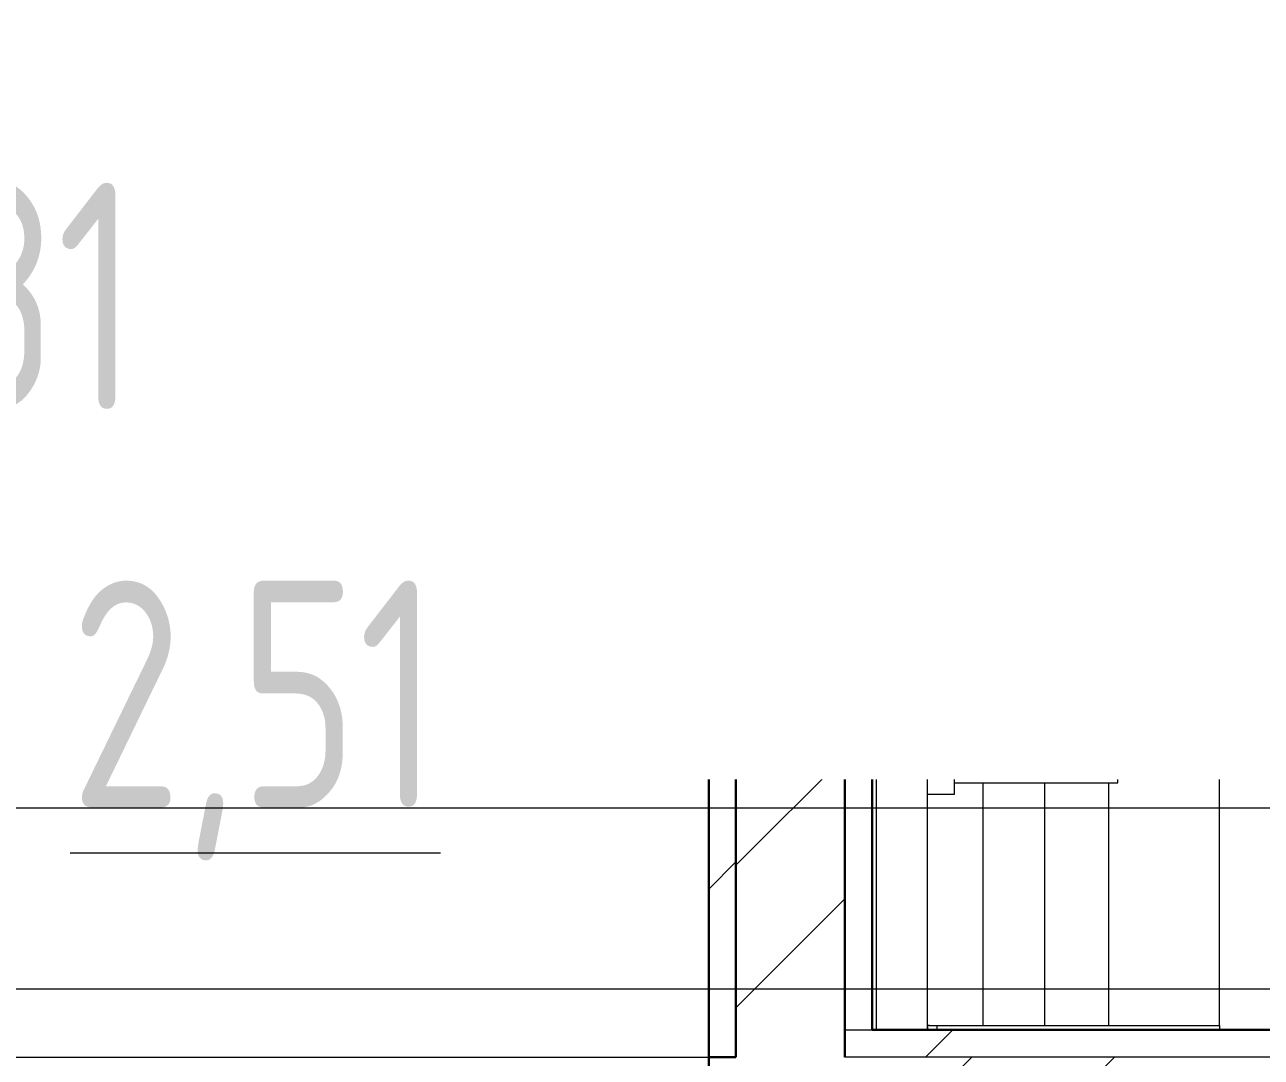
# Model space of a CAD drawing. Header units: millimetres. Extents: x -396912 to 182286, y -43638 to 41610.
# Drawn here: x -9005 to -7642, y -10703 to -9564 of the extents above; entities that cross this region are included whole.
import ezdxf
from ezdxf import colors
from ezdxf.entities.mleader import LeaderData, LeaderLine
from ezdxf.math import Vec2, Vec3

# ---------------------------------------------------------------- set-up
doc = ezdxf.new("R2010")
doc.units = ezdxf.units.MM
doc.linetypes.add('ADSK_Линия сетки', pattern=[25, 20, -2.5, 0, -2.5])
doc.linetypes.add('ADSK_Сверху', pattern=[450, 300, -150])
for name, color, linetype, lineweight in [('RC-Выноски', 7, 'Continuous', 0), ('Линии', 7, 'Continuous', 9), ('Марки помещений', 252, 'Continuous', 20), ('Оси', 252, 'Continuous', 9), ('Сантехника', 252, 'Continuous', 9), ('Стены наружные', 7, 'Continuous', 18), ('Стены штриховка', 7, 'Continuous', 9)]:
    doc.layers.add(name, color=color, linetype=linetype, lineweight=lineweight)
doc.styles.add('GOST Common_3', font='', dxfattribs={"height": 3.5})
doc.styles.add('RubezhCAD', font='', dxfattribs={"oblique": 10})
doc.styles.get('GOST Common_3').set_extended_font_data('GOST 2.304 type A')
doc.styles.get('RubezhCAD').set_extended_font_data('GOST type A')

# ---------------------------------------------------------------- blocks, each defined once
blk = doc.blocks.new('1 этаж')
at = {"layer": 'Линии', "color": 251, "linetype": 'ADSK_Сверху', "ltscale": 100, "true_color": 0x636466}
blk.add_line((-15072.8, -11345.7), (-4252.8, -11345.7), dxfattribs=at)
at = {"layer": 'Марки помещений', "color": 251, "true_color": 0x636466}
blk.add_circle((-14678.9, -10784.6), 300, dxfattribs=at)
at = {"layer": 'Оси', "color": 251, "linetype": 'ADSK_Линия сетки', "ltscale": 100, "true_color": 0x636466}
blk.add_line((4409.5, -11545.7), (-72530.1, -11545.7), dxfattribs=at)
at = {"layer": 'Сантехника', "color": 251, "true_color": 0x636466}
for p, q in [((-13767.8, -11590.7), (-13767.8, -9920.7)), ((-13711.8, -11585.7), (-13711.8, -9925.7)), ((-13389.8, -11585.7), (-13389.8, -9925.7)), ((-13650.4, -10743.3), (-13650.4, -10218.2)), ((-13582.4, -10743.2), (-13582.4, -10218.2)), ((-13511.7, -10743.2), (-13511.7, -10218.2)), ((-13681.8, -10730.7), (-13711.8, -10730.7)), ((-13681.8, -10780.7), (-13681.8, -10730.7)), ((-13952.8, -10740.7), (-13962.8, -10755.7)), ((-13952.8, -10740.7), (-13962.8, -10755.7)), ((-13952.8, -10790.7), (-13952.8, -10740.7)), ((-13501.8, -10743.2), (-13681.8, -10743.2)), ((-13501.8, -10768.2), (-13501.8, -10743.2)), ((-13962.8, -10755.7), (-14001.3, -10755.7)), ((-13962.8, -10755.7), (-13962.8, -10775.7)), ((-14022.8, -10778.4), (-14022.8, -11253.1)), ((-14004.8, -11252.6), (-14004.8, -10778.4)), ((-14001.3, -10775.7), (-13962.8, -10775.7)), ((-13962.8, -10775.7), (-13952.8, -10790.7)), ((-13711.8, -10780.7), (-13681.8, -10780.7)), ((-13681.8, -10768.2), (-13501.8, -10768.2)), ((-13650.4, -11293.3), (-13650.4, -10768.2)), ((-13582.4, -11293.2), (-13582.4, -10768.2)), ((-13511.7, -11293.2), (-13511.7, -10768.2)), ((-13952.8, -11240.7), (-13962.8, -11255.7)), ((-13952.8, -11240.7), (-13962.8, -11255.7)), ((-13952.8, -11290.7), (-13952.8, -11240.7)), ((-13962.8, -11255.7), (-14001.3, -11255.7)), ((-13962.8, -11255.7), (-13962.8, -11275.7)), ((-14001.3, -11275.7), (-13962.8, -11275.7)), ((-13962.8, -11275.7), (-13952.8, -11290.7)), ((-13681.8, -11280.7), (-13711.8, -11280.7)), ((-13681.8, -11330.7), (-13681.8, -11280.7)), ((-13501.8, -11293.2), (-13681.8, -11293.2)), ((-13501.8, -11318.2), (-13501.8, -11293.2)), ((-13681.8, -11318.2), (-13501.8, -11318.2)), ((-13650.4, -11585.7), (-13650.4, -11318.2)), ((-13582.4, -11585.7), (-13582.4, -11318.2)), ((-13511.7, -11585.7), (-13511.7, -11318.2)), ((-13711.8, -11330.7), (-13681.8, -11330.7)), ((-13711.8, -11590.7), (-13711.8, -11585.7)), ((-13709.4, -11585.7), (-13711.8, -11585.7)), ((-13711.8, -11585.7), (-13711.8, -11590.7)), ((-13709.4, -11585.7), (-13700.9, -11585.7)), ((-13700.9, -11585.7), (-13389.8, -11585.7)), ((-13700.9, -11590.7), (-13700.9, -11585.7)), ((-13389.8, -11585.7), (-13389.8, -11590.7))]:
    blk.add_line(p, q, dxfattribs=at)
at = {"layer": 'Сантехника', "color": 251, "true_color": 0x636466, "flags": 128}
for points in [[(-13512.5, -11090.7), (-13512.5, -11089.4), (-13512.6, -11088), (-13512.7, -11086.6), (-13512.9, -11085.3), (-13513.2, -11083.9), (-13513.5, -11082.6), (-13513.8, -11081.3), (-13514.2, -11079.9), (-13514.7, -11078.6), (-13515.2, -11077.4), (-13515.8, -11076.1), (-13516.4, -11074.9), (-13517, -11073.7), (-13517.7, -11072.5), (-13518.5, -11071.4), (-13519.3, -11070.2), (-13520.1, -11069.2), (-13521, -11068.1), (-13521.9, -11067.1), (-13522.9, -11066.1), (-13523.9, -11065.2), (-13524.9, -11064.3), (-13526, -11063.4), (-13527.1, -11062.6), (-13528.3, -11061.9), (-13529.4, -11061.2), (-13530.6, -11060.5), (-13531.9, -11059.9), (-13533.1, -11059.3), (-13534.4, -11058.8), (-13535.7, -11058.3), (-13537, -11057.9), (-13538.3, -11057.5), (-13539.6, -11057.2), (-13541, -11056.9), (-13542.3, -11056.7), (-13543.7, -11056.6), (-13545.1, -11056.5), (-13546.4, -11056.4), (-13547.8, -11056.4), (-13549.2, -11056.5), (-13550.5, -11056.6), (-13551.9, -11056.8), (-13553.3, -11057), (-13554.6, -11057.3), (-13555.9, -11057.7), (-13557.2, -11058.1), (-13558.5, -11058.5), (-13559.8, -11059), (-13561.1, -11059.5), (-13562.3, -11060.1), (-13563.5, -11060.8), (-13564.7, -11061.5), (-13565.9, -11062.2), (-13567, -11063), (-13568.1, -11063.8), (-13569.1, -11064.7), (-13570.2, -11065.6), (-13571.1, -11066.6), (-13572.1, -11067.6), (-13573, -11068.6), (-13573.9, -11069.7), (-13574.7, -11070.8), (-13575.5, -11071.9), (-13576.2, -11073), (-13576.9, -11074.2), (-13577.5, -11075.5), (-13578.1, -11076.7), (-13578.6, -11078), (-13579.1, -11079.2), (-13579.6, -11080.5), (-13579.9, -11081.9), (-13580.3, -11083.2), (-13580.5, -11084.5), (-13580.8, -11085.9), (-13580.9, -11087.3), (-13581, -11088.6), (-13581.1, -11090), (-13581.1, -11090.7)], [(-13570.1, -11090.7), (-13570.1, -11089.8), (-13570, -11088.9), (-13569.9, -11087.9), (-13569.8, -11087), (-13569.6, -11086.1), (-13569.4, -11085.2), (-13569.2, -11084.3), (-13568.9, -11083.4), (-13568.6, -11082.5), (-13568.3, -11081.7), (-13567.9, -11080.8), (-13567.5, -11080), (-13567, -11079.2), (-13566.5, -11078.4), (-13566, -11077.6), (-13565.5, -11076.8), (-13564.9, -11076.1), (-13564.3, -11075.4), (-13563.7, -11074.7), (-13563, -11074), (-13562.4, -11073.4), (-13561.6, -11072.8), (-13560.9, -11072.2), (-13560.2, -11071.6), (-13559.4, -11071.1), (-13558.6, -11070.6), (-13557.8, -11070.2), (-13557, -11069.8), (-13556.1, -11069.4), (-13555.2, -11069), (-13554.4, -11068.7), (-13553.5, -11068.4), (-13552.6, -11068.2), (-13551.7, -11067.9), (-13550.8, -11067.8), (-13549.8, -11067.6), (-13548.9, -11067.5), (-13548, -11067.5), (-13547.1, -11067.4), (-13546.1, -11067.4), (-13545.2, -11067.5), (-13544.3, -11067.6), (-13543.3, -11067.7), (-13542.4, -11067.8), (-13541.5, -11068), (-13540.6, -11068.3), (-13539.7, -11068.5), (-13538.8, -11068.8), (-13538, -11069.2), (-13537.1, -11069.5), (-13536.3, -11069.9), (-13535.4, -11070.4), (-13534.6, -11070.9), (-13533.9, -11071.4), (-13533.1, -11071.9), (-13532.3, -11072.5), (-13531.6, -11073), (-13530.9, -11073.7), (-13530.3, -11074.3), (-13529.6, -11075), (-13529, -11075.7), (-13528.4, -11076.4), (-13527.9, -11077.2), (-13527.3, -11077.9), (-13526.8, -11078.7), (-13526.4, -11079.5), (-13525.9, -11080.4), (-13525.5, -11081.2), (-13525.2, -11082.1), (-13524.8, -11082.9), (-13524.6, -11083.8), (-13524.3, -11084.7), (-13524.1, -11085.6), (-13523.9, -11086.5), (-13523.7, -11087.4), (-13523.6, -11088.4), (-13523.5, -11089.3), (-13523.5, -11090.2), (-13523.5, -11090.7)], [(-13567.2, -11080), (-13566.8, -11079.3), (-13566.3, -11078.5), (-13565.8, -11077.7), (-13565.3, -11077), (-13564.7, -11076.2), (-13564.1, -11075.5), (-13563.5, -11074.9), (-13562.9, -11074.2), (-13562.2, -11073.6), (-13561.5, -11073), (-13560.8, -11072.4)], [(-13563.3, -11074.3), (-13564, -11075), (-13564.6, -11075.7), (-13565.2, -11076.4), (-13565.7, -11077.2), (-13566.3, -11077.9), (-13566.8, -11078.7), (-13567.2, -11079.5)], [(-13563, -11090.7), (-13563, -11090.1), (-13562.9, -11089.4), (-13562.9, -11088.8), (-13562.8, -11088.2), (-13562.7, -11087.5), (-13562.5, -11086.9), (-13562.4, -11086.3), (-13562.2, -11085.6), (-13562, -11085), (-13561.7, -11084.4), (-13561.5, -11083.8), (-13561.2, -11083.3), (-13560.9, -11082.7), (-13560.5, -11082.1), (-13560.2, -11081.6), (-13559.8, -11081.1), (-13559.4, -11080.5), (-13559, -11080), (-13558.5, -11079.6), (-13558.1, -11079.1), (-13557.6, -11078.7), (-13557.1, -11078.2), (-13556.6, -11077.8), (-13556.1, -11077.5), (-13555.6, -11077.1)], [(-13560, -11071.9), (-13559.2, -11071.3), (-13558.5, -11070.9), (-13557.7, -11070.4), (-13556.8, -11070), (-13556, -11069.6), (-13555.1, -11069.3), (-13554.3, -11068.9), (-13553.4, -11068.7), (-13552.5, -11068.4), (-13551.6, -11068.2), (-13550.7, -11068), (-13549.8, -11067.9), (-13548.9, -11067.8), (-13548, -11067.7), (-13547.1, -11067.7), (-13546.1, -11067.7), (-13545.2, -11067.7), (-13544.3, -11067.8), (-13543.4, -11067.9), (-13542.5, -11068.1), (-13541.6, -11068.3), (-13540.7, -11068.5), (-13539.8, -11068.8), (-13538.9, -11069.1), (-13538.1, -11069.4), (-13537.2, -11069.8), (-13536.4, -11070.2), (-13535.6, -11070.6), (-13534.8, -11071.1), (-13534, -11071.6), (-13533.2, -11072.1), (-13532.5, -11072.7), (-13531.8, -11073.2), (-13531.1, -11073.9), (-13530.4, -11074.5), (-13529.8, -11075.2), (-13529.2, -11075.9), (-13528.6, -11076.6), (-13528.1, -11077.3), (-13527.6, -11078.1), (-13527.1, -11078.9), (-13526.6, -11079.7), (-13526.4, -11080)], [(-13550.3, -11067.7), (-13551.2, -11067.8), (-13552.1, -11068), (-13553, -11068.3), (-13553.9, -11068.5), (-13554.8, -11068.8), (-13555.6, -11069.2), (-13556.5, -11069.5), (-13557.3, -11069.9)], [(-13550.2, -11074.9), (-13549.6, -11074.8), (-13548.9, -11074.7), (-13548.3, -11074.6), (-13547.6, -11074.6), (-13547, -11074.5), (-13546.3, -11074.5), (-13545.7, -11074.6), (-13545, -11074.6), (-13544.4, -11074.7), (-13543.8, -11074.8)], [(-13536.1, -11070), (-13536.7, -11069.8), (-13537.5, -11069.4), (-13538.4, -11069), (-13539.2, -11068.7), (-13540.1, -11068.4), (-13541, -11068.2), (-13541.9, -11067.9), (-13542.8, -11067.8), (-13543.8, -11067.6)], [(-13537.8, -11077.3), (-13537.3, -11077.6), (-13536.8, -11078), (-13536.3, -11078.4), (-13535.8, -11078.9), (-13535.3, -11079.3), (-13534.9, -11079.8), (-13534.4, -11080.3), (-13534, -11080.8), (-13533.6, -11081.3), (-13533.3, -11081.8), (-13532.9, -11082.4), (-13532.6, -11082.9), (-13532.3, -11083.5), (-13532, -11084.1), (-13531.8, -11084.7), (-13531.5, -11085.3), (-13531.3, -11085.9), (-13531.2, -11086.5), (-13531, -11087.2), (-13530.9, -11087.8), (-13530.8, -11088.4), (-13530.7, -11089.1), (-13530.6, -11089.7), (-13530.6, -11090.4), (-13530.6, -11090.7)], [(-13526.6, -11079.2), (-13527.1, -11078.4), (-13527.6, -11077.6), (-13528.1, -11076.8), (-13528.7, -11076.1), (-13529.3, -11075.4), (-13529.9, -11074.7), (-13530.6, -11074)], [(-13581.1, -11090.7), (-13581.1, -11092.1), (-13581, -11093.5), (-13580.9, -11094.8), (-13580.7, -11096.2), (-13580.4, -11097.5), (-13580.1, -11098.9), (-13579.8, -11100.2), (-13579.4, -11101.5), (-13578.9, -11102.8), (-13578.4, -11104.1), (-13577.8, -11105.3), (-13577.2, -11106.6), (-13576.6, -11107.8), (-13575.9, -11109), (-13575.1, -11110.1), (-13574.3, -11111.2), (-13573.5, -11112.3), (-13572.6, -11113.3), (-13571.7, -11114.4), (-13570.7, -11115.3), (-13569.7, -11116.3), (-13568.7, -11117.2), (-13567.6, -11118), (-13566.5, -11118.8), (-13565.3, -11119.6), (-13564.2, -11120.3), (-13563, -11121), (-13561.7, -11121.6), (-13560.5, -11122.2), (-13559.2, -11122.7), (-13557.9, -11123.2), (-13556.6, -11123.6), (-13555.3, -11124), (-13554, -11124.3), (-13552.6, -11124.5), (-13551.3, -11124.7), (-13549.9, -11124.9), (-13548.5, -11125), (-13547.2, -11125), (-13545.8, -11125), (-13544.4, -11124.9), (-13543.1, -11124.8), (-13541.7, -11124.6), (-13540.4, -11124.4), (-13539, -11124.1), (-13537.7, -11123.8), (-13536.4, -11123.4), (-13535.1, -11123), (-13533.8, -11122.5), (-13532.5, -11121.9), (-13531.3, -11121.3), (-13530.1, -11120.7), (-13528.9, -11120), (-13527.7, -11119.2), (-13526.6, -11118.5), (-13525.5, -11117.6), (-13524.5, -11116.8), (-13523.4, -11115.8), (-13522.5, -11114.9), (-13521.5, -11113.9), (-13520.6, -11112.9), (-13519.7, -11111.8), (-13518.9, -11110.7), (-13518.1, -11109.6), (-13517.4, -11108.4), (-13516.7, -11107.2), (-13516.1, -11106), (-13515.5, -11104.8), (-13515, -11103.5), (-13514.5, -11102.2), (-13514, -11100.9), (-13513.7, -11099.6), (-13513.3, -11098.3), (-13513.1, -11096.9), (-13512.8, -11095.6), (-13512.7, -11094.2), (-13512.6, -11092.8), (-13512.5, -11091.5), (-13512.5, -11090.7)], [(-13569.8, -11086.8), (-13569.9, -11087.4), (-13570, -11088.4), (-13570.1, -11089.3), (-13570.1, -11090.2), (-13570.1, -11090.7)], [(-13570.1, -11090.7), (-13570.1, -11091.7), (-13570, -11092.6), (-13569.9, -11093.5), (-13569.8, -11094.4)], [(-13523.5, -11090.7), (-13523.5, -11091.7), (-13523.6, -11092.6), (-13523.7, -11093.5), (-13523.8, -11094.4), (-13524, -11095.4), (-13524.2, -11096.3), (-13524.4, -11097.2), (-13524.7, -11098.1), (-13525, -11098.9), (-13525.3, -11099.8), (-13525.7, -11100.7), (-13526.1, -11101.5), (-13526.6, -11102.3), (-13527.1, -11103.1), (-13527.6, -11103.9), (-13528.1, -11104.6), (-13528.7, -11105.4), (-13529.3, -11106.1), (-13529.9, -11106.8), (-13530.6, -11107.4), (-13531.2, -11108.1), (-13532, -11108.7), (-13532.7, -11109.3), (-13533.4, -11109.8), (-13534.2, -11110.3), (-13535, -11110.8), (-13535.8, -11111.3), (-13536.7, -11111.7), (-13537.5, -11112.1), (-13538.4, -11112.4), (-13539.2, -11112.8), (-13540.1, -11113.1), (-13541, -11113.3), (-13541.9, -11113.5), (-13542.8, -11113.7), (-13543.8, -11113.8), (-13544.7, -11113.9), (-13545.6, -11114), (-13546.5, -11114), (-13547.5, -11114), (-13548.4, -11114), (-13549.3, -11113.9), (-13550.3, -11113.8), (-13551.2, -11113.6), (-13552.1, -11113.4), (-13553, -11113.2), (-13553.9, -11112.9), (-13554.8, -11112.6), (-13555.6, -11112.3), (-13556.5, -11111.9), (-13557.3, -11111.5), (-13558.2, -11111.1), (-13559, -11110.6), (-13559.7, -11110.1), (-13560.5, -11109.6), (-13561.3, -11109), (-13562, -11108.4), (-13562.7, -11107.8), (-13563.3, -11107.1), (-13564, -11106.5), (-13564.6, -11105.8), (-13565.2, -11105), (-13565.7, -11104.3), (-13566.3, -11103.5), (-13566.8, -11102.7), (-13567.2, -11101.9), (-13567.7, -11101.1), (-13568.1, -11100.3), (-13568.4, -11099.4), (-13568.8, -11098.5), (-13569, -11097.7), (-13569.3, -11096.8), (-13569.5, -11095.9), (-13569.7, -11094.9), (-13569.9, -11094), (-13570, -11093.1), (-13570.1, -11092.2), (-13570.1, -11091.2), (-13570.1, -11090.7)], [(-13569.8, -11090.7), (-13569.8, -11089.8), (-13569.8, -11088.9), (-13569.7, -11088), (-13569.5, -11087.1), (-13569.4, -11086.2), (-13569.2, -11085.3)], [(-13569.3, -11095.8), (-13569.5, -11094.9), (-13569.6, -11094), (-13569.7, -11093.1), (-13569.8, -11092.1), (-13569.8, -11091.2), (-13569.8, -11090.7)], [(-13555.8, -11104.2), (-13556.3, -11103.8), (-13556.9, -11103.4), (-13557.4, -11103), (-13557.8, -11102.6), (-13558.3, -11102.1), (-13558.7, -11101.7), (-13559.2, -11101.2), (-13559.6, -11100.7), (-13560, -11100.2), (-13560.3, -11099.6), (-13560.7, -11099.1), (-13561, -11098.5), (-13561.3, -11097.9), (-13561.6, -11097.4), (-13561.8, -11096.8), (-13562.1, -11096.2), (-13562.3, -11095.5), (-13562.5, -11094.9), (-13562.6, -11094.3), (-13562.7, -11093.7), (-13562.8, -11093), (-13562.9, -11092.4), (-13563, -11091.7), (-13563, -11091.1), (-13563, -11090.7)], [(-13530.6, -11090.7), (-13530.6, -11091.4), (-13530.7, -11092), (-13530.7, -11092.7), (-13530.8, -11093.3), (-13530.9, -11093.9), (-13531.1, -11094.6), (-13531.2, -11095.2), (-13531.4, -11095.8), (-13531.6, -11096.4), (-13531.9, -11097), (-13532.1, -11097.6), (-13532.4, -11098.2), (-13532.7, -11098.8), (-13533.1, -11099.3), (-13533.4, -11099.9), (-13533.8, -11100.4), (-13534.2, -11100.9), (-13534.6, -11101.4), (-13535.1, -11101.9), (-13535.5, -11102.4), (-13536, -11102.8), (-13536.5, -11103.2), (-13537, -11103.6), (-13537.5, -11104), (-13538, -11104.4)], [(-13523.8, -11090.7), (-13523.8, -11091.7), (-13523.8, -11092.6), (-13523.9, -11093.5), (-13524.1, -11094.4), (-13524.2, -11095.3), (-13524.4, -11096.2)], [(-13524.3, -11085.7), (-13524.1, -11086.6), (-13524, -11087.5), (-13523.9, -11088.4), (-13523.8, -11089.3), (-13523.8, -11090.2), (-13523.8, -11090.7)], [(-13523.9, -11094.9), (-13523.7, -11094), (-13523.6, -11093.1), (-13523.5, -11092.2), (-13523.5, -11091.2), (-13523.5, -11090.7)], [(-13523.5, -11090.7), (-13523.5, -11089.8), (-13523.6, -11088.9), (-13523.7, -11087.9), (-13523.8, -11087)], [(-13542.9, -11113.4), (-13543.8, -11113.6), (-13544.7, -11113.7), (-13545.6, -11113.7), (-13546.6, -11113.8), (-13547.5, -11113.8), (-13548.4, -11113.7), (-13549.3, -11113.6), (-13550.2, -11113.5), (-13551.1, -11113.4), (-13552, -11113.2), (-13552.9, -11112.9), (-13553.8, -11112.7), (-13554.7, -11112.4), (-13555.5, -11112), (-13556.4, -11111.7), (-13557.2, -11111.3), (-13558, -11110.8), (-13558.8, -11110.4), (-13559.6, -11109.9), (-13560.4, -11109.4), (-13561.1, -11108.8), (-13561.8, -11108.2), (-13562.5, -11107.6), (-13563.2, -11107), (-13563.8, -11106.3), (-13564.4, -11105.6), (-13565, -11104.9), (-13565.5, -11104.1), (-13566.1, -11103.4), (-13566.5, -11102.6), (-13567, -11101.8)], [(-13567, -11102.3), (-13566.5, -11103.1), (-13566, -11103.9), (-13565.5, -11104.6), (-13564.9, -11105.4), (-13564.3, -11106.1), (-13563.7, -11106.8), (-13563, -11107.4)], [(-13543.4, -11106.6), (-13544, -11106.7), (-13544.7, -11106.8), (-13545.3, -11106.9), (-13546, -11106.9), (-13546.6, -11106.9), (-13547.3, -11106.9), (-13547.9, -11106.9), (-13548.6, -11106.8), (-13549.2, -11106.8), (-13549.8, -11106.6)], [(-13526.4, -11101.4), (-13526.8, -11102.2), (-13527.3, -11103), (-13527.8, -11103.7), (-13528.3, -11104.5), (-13528.9, -11105.2), (-13529.5, -11105.9), (-13530.1, -11106.6), (-13530.8, -11107.3), (-13531.4, -11107.9), (-13532.1, -11108.5), (-13532.8, -11109.1)], [(-13530.3, -11107.1), (-13529.6, -11106.5), (-13529, -11105.8), (-13528.4, -11105), (-13527.9, -11104.3), (-13527.3, -11103.5), (-13526.8, -11102.7), (-13526.4, -11101.9)], [(-13557.8, -11111.3), (-13557, -11111.7), (-13556.1, -11112.1), (-13555.2, -11112.4), (-13554.4, -11112.8), (-13553.5, -11113.1), (-13552.6, -11113.3), (-13551.7, -11113.5), (-13550.8, -11113.7), (-13549.8, -11113.8)], [(-13533.6, -11109.6), (-13534.4, -11110.1), (-13535.1, -11110.6), (-13535.9, -11111), (-13536.8, -11111.5), (-13537.6, -11111.9), (-13538.5, -11112.2), (-13539.3, -11112.5)], [(-13538.8, -11112.6), (-13538, -11112.3), (-13537.1, -11111.9), (-13536.3, -11111.5), (-13536.1, -11111.4)]]:
    blk.add_lwpolyline(points, dxfattribs=at)
at = {"layer": 'Сантехника', "color": 251, "true_color": 0x636466}
for centre, radius, start, end in [((-14013.8, -10765.7), 16, 90, 270), ((-14013.8, -10765.7), 16, 270, 90), ((-13546.8, -11090.7), 34.3, 112.2071, 130.7179), ((-13546.8, -11090.7), 34.3, 81.2405, 94.5295), ((-13546.8, -11090.7), 34.3, 75.5624, 79.0767), ((-13546.8, -11090.7), 34.3, 56.5875, 71.3412), ((-13546.8, -11090.7), 34.3, 145.0376, 161.2102), ((-13546.8, -11090.7), 23, 144, 151.5209), ((-13546.8, -11090.7), 15.9, 0, 180), ((-13546.8, -11090.7), 16.2, 136.7674, 155.2568), ((-13558.3, -11079.3), 3, 45, 225), ((-13558.3, -11079.3), 3, 135, 195), ((-13546.8, -11090.7), 18.1, 136.4294, 141.4432), ((-13558.3, -11079.3), 3, 210, 225), ((-13558.3, -11079.3), 3, 225, 45), ((-13558.3, -11079.3), 3, 90, 120), ((-13546.8, -11090.7), 16.2, 110.5449, 135), ((-13546.8, -11090.7), 14.1, 127.448, 138.2234), ((-13546.8, -11090.7), 14.1, 127.002, 135), ((-13546.8, -11090.7), 13.9, 45, 135), ((-13546.8, -11090.7), 13.9, 45, 135), ((-13558.3, -11079.3), 3, 330, 45), ((-13546.8, -11090.7), 14.1, 113.7949, 123.75), ((-13546.8, -11090.7), 14.1, 102.5449, 112.5), ((-13546.8, -11090.7), 16.2, 48.5253, 101.028), ((-13546.8, -11074.5), 3, 0, 180), ((-13546.8, -11074.5), 3, 100.5906, 180), ((-13546.8, -11074.5), 3, 180, 255), ((-13546.8, -11074.5), 3, 180, 0), ((-13546.8, -11090.7), 14.1, 92.4724, 101.25), ((-13546.8, -11090.7), 14.1, 84.6458, 100.001), ((-13546.8, -11090.7), 18.1, 83.5568, 96.4432), ((-13546.8, -11074.5), 3, 0, 90), ((-13546.8, -11090.7), 14.1, 80.0449, 90), ((-13546.8, -11074.5), 3, 285, 0), ((-13546.8, -11090.7), 14.1, 68.7949, 78.75), ((-13546.8, -11090.7), 14.1, 57.5449, 67.5), ((-13535.3, -11079.3), 3, 135, 210), ((-13535.3, -11079.3), 3, 135, 315), ((-13546.8, -11090.7), 14.1, 42.2028, 53.1621), ((-13546.8, -11090.7), 14.1, 46.2949, 52.998), ((-13535.3, -11079.3), 3, 315, 135), ((-13546.8, -11090.7), 14.1, 38.2351, 45), ((-13535.3, -11079.3), 3, 60, 90), ((-13535.3, -11079.3), 3, 345, 45), ((-13535.3, -11079.3), 3, 315, 330), ((-13546.8, -11090.7), 23, 25.3123, 36), ((-13546.8, -11090.7), 34.3, 20.4173, 38.2302), ((-13546.8, -11090.7), 34.3, 170.2639, 180), ((-13546.8, -11090.7), 34.3, 180, 184.4583), ((-13546.8, -11090.7), 34.3, 164.3157, 167.198), ((-13563, -11090.7), 3, 90, 180), ((-13563, -11090.7), 3, 150, 180), ((-13563, -11090.7), 3, 180, 210), ((-13563, -11090.7), 3, 180, 270), ((-13563, -11090.7), 3, 90, 105), ((-13563, -11090.7), 3, 255, 270), ((-13546.8, -11090.7), 16.2, 158.4339, 180), ((-13563, -11090.7), 3, 30, 90), ((-13563, -11090.7), 3, 0, 90), ((-13563, -11090.7), 3, 270, 0), ((-13563, -11090.7), 3, 270, 330), ((-13546.8, -11090.7), 15.9, 180, 0), ((-13546.8, -11090.7), 14.1, 175.6407, 180), ((-13546.8, -11090.7), 14.1, 180, 186.7316), ((-13546.8, -11090.7), 13.9, 175.5768, 180), ((-13546.8, -11090.7), 13.9, 175.5768, 180), ((-13558.3, -11079.3), 3, 225, 285), ((-13546.8, -11090.7), 14.1, 136.2949, 141.7649), ((-13546.8, -11090.7), 3, 0, 180), ((-13546.8, -11090.7), 3, 180, 0), ((-13535.3, -11079.3), 3, 255, 315), ((-13530.6, -11090.7), 3, 90, 180), ((-13530.6, -11090.7), 3, 180, 270), ((-13530.6, -11090.7), 3, 90, 150), ((-13530.6, -11090.7), 3, 210, 270), ((-13546.8, -11090.7), 14.1, 0, 6.7316), ((-13546.8, -11090.7), 14.1, 353.2684, 0), ((-13546.8, -11090.7), 16.2, 338.4339, 0), ((-13530.6, -11090.7), 3, 75, 90), ((-13530.6, -11090.7), 3, 0, 90), ((-13530.6, -11090.7), 3, 270, 0), ((-13530.6, -11090.7), 3, 270, 285), ((-13530.6, -11090.7), 3, 0, 30), ((-13530.6, -11090.7), 3, 330, 0), ((-13546.8, -11090.7), 34.3, 7.918, 10.0463), ((-13546.8, -11090.7), 34.3, 352.082, 0), ((-13546.8, -11090.7), 34.3, 0, 4.4583), ((-13546.8, -11090.7), 34.3, 186.4389, 190.0463), ((-13546.8, -11090.7), 34.3, 200.4173, 218.2302), ((-13546.8, -11090.7), 23, 205.3123, 216), ((-13558.3, -11102.2), 3, 135, 315), ((-13558.3, -11102.2), 3, 165, 225), ((-13558.3, -11102.2), 3, 135, 150), ((-13558.3, -11102.2), 3, 75, 135), ((-13558.3, -11102.2), 3, 315, 135), ((-13558.3, -11102.2), 3, 240, 270), ((-13546.8, -11090.7), 16.2, 225, 281.028), ((-13546.8, -11090.7), 14.1, 219.6147, 225), ((-13546.8, -11090.7), 13.9, 220.1945, 319.8055), ((-13546.8, -11090.7), 13.9, 220.1945, 315), ((-13546.8, -11090.7), 14.1, 221.7766, 232.7822), ((-13546.8, -11090.7), 14.1, 226.2949, 236.25), ((-13558.3, -11102.2), 3, 315, 30), ((-13546.8, -11090.7), 14.1, 237.5449, 247.5), ((-13546.8, -11090.7), 14.1, 248.7949, 258.75), ((-13546.8, -11106.9), 3, 0, 180), ((-13546.8, -11106.9), 3, 105, 180), ((-13546.8, -11106.9), 3, 180, 259.4094), ((-13546.8, -11106.9), 3, 180, 0), ((-13546.8, -11090.7), 14.1, 260.0449, 270), ((-13546.8, -11090.7), 14.1, 260.5238, 275.3542), ((-13546.8, -11106.9), 3, 270, 0), ((-13546.8, -11090.7), 14.1, 271.2949, 281.25), ((-13546.8, -11106.9), 3, 0, 75), ((-13546.8, -11090.7), 14.1, 282.5449, 292.5), ((-13546.8, -11090.7), 14.1, 293.7949, 303.75), ((-13546.8, -11090.7), 16.2, 290.5449, 311.4747), ((-13546.8, -11090.7), 14.1, 304.7852, 317.7972), ((-13546.8, -11090.7), 14.1, 305.0449, 315), ((-13535.3, -11102.2), 3, 45, 225), ((-13535.3, -11102.2), 3, 150, 225), ((-13535.3, -11102.2), 3, 225, 45), ((-13535.3, -11102.2), 3, 45, 105), ((-13546.8, -11090.7), 16.2, 315, 320.552), ((-13535.3, -11102.2), 3, 270, 300), ((-13546.8, -11090.7), 18.1, 316.1528, 321.4432), ((-13535.3, -11102.2), 3, 30, 45), ((-13535.3, -11102.2), 3, 315, 15), ((-13546.8, -11090.7), 23, 324, 334.1058), ((-13546.8, -11090.7), 34.3, 325.0376, 341.2102), ((-13546.8, -11090.7), 34.3, 344.6347, 347.198), ((-13546.8, -11090.7), 34.3, 236.6069, 252.8932), ((-13546.8, -11090.7), 18.1, 263.5568, 276.4432), ((-13546.8, -11090.7), 34.3, 292.2071, 310.7179), ((-13546.8, -11090.7), 34.3, 313.5244, 316.5478), ((-13546.8, -11090.7), 34.3, 255.5624, 259.0767), ((-13546.8, -11090.7), 34.3, 261.2405, 274.5295), ((-14013.8, -11265.7), 16, 90, 270), ((-14013.8, -11265.7), 16, 270, 90)]:
    blk.add_arc(centre, radius, start, end, dxfattribs=at)
for points, knots in [([(-13998.6, -10760.7), (-13998.9, -10759.9), (-13999.2, -10759.1), (-13999.7, -10758.2), (-14000, -10757.7), (-14000.3, -10757.1), (-14000.6, -10756.6), (-14000.8, -10756.4), (-14000.9, -10756.3), (-14001.1, -10756), (-14001.2, -10755.8), (-14001.3, -10755.7), (-14001.3, -10755.7)], [0.6666667, 0.6666667, 0.6666667, 0.6666667, 0.75, 0.7708333, 0.7916667, 0.8333333, 0.875, 0.8854167, 0.8958333, 0.9166667, 0.9583333, 1, 1, 1, 1]), ([(-14000.8, -10775.1), (-14000.8, -10775), (-14000.6, -10774.8), (-14000.3, -10774.4), (-14000, -10773.9), (-13999.5, -10772.9), (-13998.8, -10771.4), (-13998.2, -10769.2), (-13997.9, -10767.6), (-13997.8, -10766.5), (-13997.8, -10766)], [0.1111111, 0.1111111, 0.1111111, 0.1111111, 0.1388889, 0.1666667, 0.1944444, 0.2222222, 0.3333333, 0.3888889, 0.4444444, 0.4925448, 0.4925448, 0.4925448, 0.4925448]), ([(-13998.6, -11260.7), (-13998.9, -11259.9), (-13999.2, -11259.1), (-13999.7, -11258.2), (-14000, -11257.7), (-14000.3, -11257.1), (-14000.6, -11256.6), (-14000.8, -11256.4), (-14000.9, -11256.3), (-14001.1, -11256), (-14001.2, -11255.8), (-14001.3, -11255.7), (-14001.3, -11255.7)], [0.6666667, 0.6666667, 0.6666667, 0.6666667, 0.75, 0.7708333, 0.7916667, 0.8333333, 0.875, 0.8854167, 0.8958333, 0.9166667, 0.9583333, 1, 1, 1, 1]), ([(-14001.3, -11275.7), (-14001.3, -11275.7), (-14001.2, -11275.6), (-14001, -11275.4), (-14000.8, -11275.1), (-14000.6, -11274.8), (-14000.3, -11274.4), (-14000, -11273.9), (-13999.5, -11272.9), (-13998.8, -11271.4), (-13998.2, -11269.2), (-13997.9, -11267.7), (-13997.8, -11266.6), (-13997.8, -11266.1)], [0, 0, 0, 0, 0.0555556, 0.0833333, 0.1111111, 0.1388889, 0.1666667, 0.1944444, 0.2222222, 0.3333333, 0.3888889, 0.4444444, 0.4884465, 0.4884465, 0.4884465, 0.4884465])]:
    blk.add_open_spline(points, degree=3, knots=knots, dxfattribs=at)
for points in [[(-13997.9, -10763.9), (-13998, -10763.4), (-13998.1, -10762.8), (-13998.2, -10762.2)], [(-13997.9, -11263.9), (-13998, -11263.4), (-13998.1, -11262.8), (-13998.2, -11262.2)]]:
    blk.add_open_spline(points, degree=3, dxfattribs=at)
at = {"layer": 'Стены наружные', "color": 251, "lineweight": 30, "true_color": 0x636466}
for p, q in [((-13922.8, -9850.7), (-13922.8, -11620.7)), ((-13952.8, -9880.7), (-13952.8, -10740.7)), ((-13802.8, -11620.7), (-13802.8, -9890.7)), ((-13772.8, -11590.7), (-13772.8, -9920.7)), ((-13952.8, -10790.7), (-13952.8, -11240.7)), ((-13952.8, -11290.7), (-13952.8, -11620.7)), ((-13277.8, -11590.7), (-13772.8, -11590.7)), ((-13952.8, -11620.7), (-13922.8, -11620.7)), ((-13952.7, -11620.7), (-13952.7, -11690.7))]:
    blk.add_line(p, q, dxfattribs=at)
at = {"layer": 'Стены наружные', "color": 251, "linetype": 'Continuous', "lineweight": 9, "true_color": 0x636466}
for p, q in [((-13922.8, -10623.4), (-13802.8, -10503.4)), ((-13952.8, -10586.9), (-13922.8, -10556.9)), ((-13922.8, -10937.7), (-13802.8, -10817.7)), ((-13952.8, -11011.2), (-13922.8, -10981.2)), ((-13922.8, -11094.9), (-13802.8, -10974.9)), ((-13922.8, -11409.2), (-13802.8, -11289.2)), ((-13952.8, -11435.5), (-13922.8, -11405.5)), ((-13922.8, -11566.3), (-13802.8, -11446.3)), ((-13713.8, -11620.7), (-13683.8, -11590.7)), ((-13782.9, -11740.7), (-13662.9, -11620.7)), ((-13625.7, -11740.7), (-13505.7, -11620.7))]:
    blk.add_line(p, q, dxfattribs=at)
at = {"layer": 'Стены наружные', "color": 251, "true_color": 0x636466}
blk.add_line((-14982.7, -11620.7), (-13952.8, -11620.7), dxfattribs=at)
at = {"layer": 'Стены штриховка', "color": 251, "true_color": 0x636466}
for p, q in [((-13802.8, -11590.7), (-13772.8, -11590.7)), ((-13277.8, -11620.7), (-13802.8, -11620.7))]:
    blk.add_line(p, q, dxfattribs=at)
at = {"layer": 'Марки помещений', "color": 251, "true_color": 0x636466, "style": 'GOST Common_3', "width": 0.9}
for s, p in [('131', (-14890, -10906.9)), ('%%U2,51', (-14656.8, -11345.4))]:
    blk.add_text(s, height=250, dxfattribs=at).set_placement(p)
blk = doc.blocks.new('_None')

msp = doc.modelspace()

# ---------------------------------------------------------------- block references
msp.add_blockref('1 этаж', (5702.1, 918.2))

# ---------------------------------------------------------------- next in the draw order: leaders
at = {"layer": 'RC-Выноски'}
ml = msp.add_multileader_mtext('Standard', dxfattribs=at)
ml.set_content('ВВГнг(А)-LSLTx 2х1,5\\Pс 1 этажа', color=256, style='RubezhCAD')
ml.set_leader_properties()
ml.set_arrow_properties(name='NONE')
ml.build(insert=Vec2(0, 0))
ml.multileader.update_dxf_attribs({"has_text_frame": 1, "text_left_attachment_type": 6, "text_right_attachment_type": 6, "dogleg_length": 2, "arrow_head_size": 400, "scale": 100})
ctx = ml.context
ctx.base_point, ctx.scale, ctx.char_height, ctx.arrow_head_size, ctx.landing_gap_size, ctx.plane_origin = Vec3(-183990.3, -9904.4), 100, 250, 400, 100, Vec3(-683576, -453595.9)
ctx.left_attachment, ctx.right_attachment, ctx.text_align_type = 6, 6, 1
notes = []
notes.append((ctx, [(0, (1, 1, 0), (-184190.3, -9904.4), (1, 0), 200, [(0, [(-184917.4, -10624.1)], 0, [])])]))
ctx.mtext.insert, ctx.mtext.width, ctx.mtext.defined_height, ctx.mtext.alignment, ctx.mtext.flow_direction = Vec3(-182457.6, -9604.4), 4286.589, 1161.1, 2, 5
ctx.mtext.has_bg_fill, ctx.mtext.bg_color, ctx.mtext.bg_scale_factor, ctx.mtext.bg_transparency, ctx.mtext.use_window_bg_color = 1, -1027028792, 1.5, 0, 1
for ctx, leaders in notes:
    for number, flags, end, landing, length, lines in leaders:
        leader = LeaderData()
        leader.index, (leader.has_last_leader_line, leader.has_dogleg_vector, leader.attachment_direction) = number, flags
        leader.last_leader_point, leader.dogleg_vector, leader.dogleg_length = Vec3(end), Vec3(landing), length
        for number, points, colour, breaks in lines:
            line = LeaderLine()
            line.index, line.vertices, line.color, line.breaks = number, Vec3.list(points), colors.encode_raw_color(colour), breaks
            leader.lines.append(line)
        ctx.leaders.append(leader)

doc.saveas('drawing.dxf')
